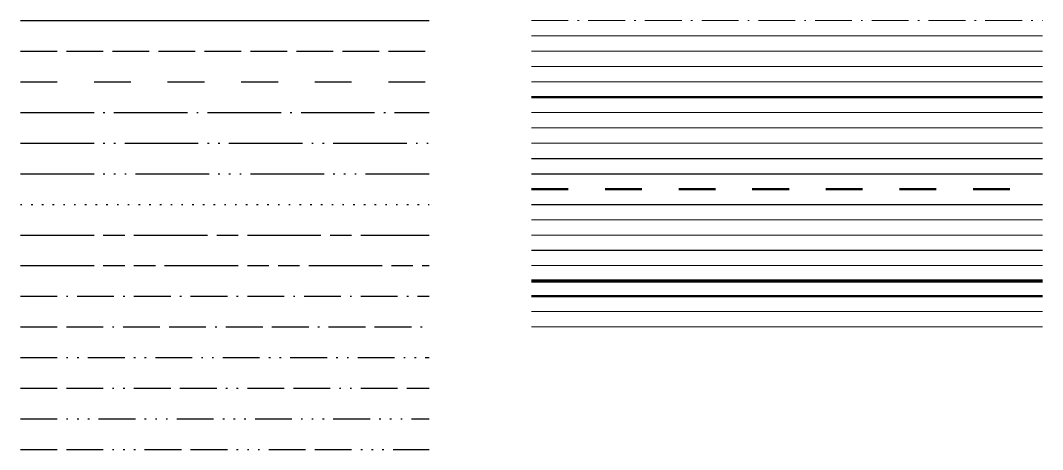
# Model space of a CAD drawing. Header units: millimetres. Extents: x 156724 to 226425, y -17820 to 17820.
# Drawn here: x 156724 to 166724, y 9102 to 13302 of the extents above; entities that cross this region are included whole.
import ezdxf

# ---------------------------------------------------------------- set-up
doc = ezdxf.new("R2010")
doc.units = ezdxf.units.MM
doc.header["$LTSCALE"] = 60
for name, pattern in [('SXF_一点二短鎖線', [16.75, 6, -1.5, 6, -1.5, 0.25, -1.5]), ('SXF_一点短鎖線', [9.25, 6, -1.5, 0.25, -1.5]), ('SXF_一点鎖線', [18.5, 12, -1.5, 3.5, -1.5]), ('SXF_一点長鎖線', [15.25, 12, -1.5, 0.25, -1.5]), ('SXF_三点二短鎖線', [20.25, 6, -1.5, 6, -1.5, 0.25, -1.5, 0.25, -1.5, 0.25, -1.5]), ('SXF_三点短鎖線', [12.75, 6, -1.5, 0.25, -1.5, 0.25, -1.5, 0.25, -1.5]), ('SXF_三点長鎖線', [18.75, 12, -1.5, 0.25, -1.5, 0.25, -1.5, 0.25, -1.5]), ('SXF_二点二短鎖線', [18.5, 6, -1.5, 6, -1.5, 0.25, -1.5, 0.25, -1.5]), ('SXF_二点短鎖線', [11, 6, -1.5, 0.25, -1.5, 0.25, -1.5]), ('SXF_二点鎖線', [23.5, 12, -1.5, 3.5, -1.5, 3.5, -1.5]), ('SXF_二点長鎖線', [17, 12, -1.5, 0.25, -1.5, 0.25, -1.5]), ('SXF_点線', [1.75, 0.25, -1.5]), ('SXF_破線', [7.5, 6, -1.5]), ('SXF_跳び破線', [12, 6, -6])]:
    doc.linetypes.add(name, pattern=pattern)
doc.layers.get('Defpoints').update_dxf_attribs({"color": 151})
for name, color, linetype, lineweight in [('D-BMK', 2, 'SXF_一点短鎖線', 13), ('D-BMK-HTXT', 7, 'Continuous', 13), ('D-BMK-TXT', 7, 'Continuous', 13), ('D-DOC', 7, 'Continuous', 13), ('D-ORD', 7, 'Continuous', 13), ('D-STR', 1, 'Continuous', 50), ('D-STR-DIM', 7, 'Continuous', 13), ('D-STR-HTXT', 7, 'Continuous', 13), ('D-STR-STR1', 2, 'Continuous', 13), ('D-STR-STR2', 6, 'Continuous', 25), ('D-STR-STR3', 4, 'Continuous', 25), ('D-STR-STR4', 1, 'SXF_跳び破線', 50), ('D-STR-STR5', 6, 'Continuous', 25), ('D-STR-STR6', 7, 'Continuous', 13), ('D-STR-STR7', 3, 'Continuous', 13), ('D-STR-STRA', 1, 'Continuous', 25), ('D-STR-TXT', 7, 'Continuous', 13), ('D-TTL', 2, 'Continuous', 140), ('D-TTL-FRAM', 2, 'Continuous', 50), ('D-TTL-LINE', 7, 'Continuous', 13), ('D-TTL-TXT', 7, 'Continuous', 13)]:
    doc.layers.add(name, color=color, linetype=linetype, lineweight=lineweight)

msp = doc.modelspace()

# ---------------------------------------------------------------- linework, layer by layer
at = {"layer": 'D-BMK'}
msp.add_line((161724.2, 13302.2), (166724.2, 13302.2), dxfattribs=at)
at = {"layer": 'D-BMK-HTXT'}
msp.add_line((161724.2, 13152.2), (166724.2, 13152.2), dxfattribs=at)
at = {"layer": 'D-BMK-TXT'}
msp.add_line((161724.2, 13002.2), (166724.2, 13002.2), dxfattribs=at)
at = {"layer": 'D-DOC'}
msp.add_line((161724.2, 12852.2), (166724.2, 12852.2), dxfattribs=at)
at = {"layer": 'D-ORD'}
msp.add_line((161724.2, 12702.2), (166724.2, 12702.2), dxfattribs=at)
at = {"layer": 'D-STR'}
msp.add_line((161724.2, 12552.2), (166724.2, 12552.2), dxfattribs=at)
at = {"layer": 'D-STR-DIM'}
msp.add_line((161724.2, 12402.2), (166724.2, 12402.2), dxfattribs=at)
at = {"layer": 'D-STR-HTXT'}
msp.add_line((161724.2, 12252.2), (166724.2, 12252.2), dxfattribs=at)
at = {"layer": 'D-STR-STR1'}
msp.add_line((161724.2, 12102.2), (166724.2, 12102.2), dxfattribs=at)
at = {"layer": 'D-STR-STR2'}
msp.add_line((161724.2, 11952.2), (166724.2, 11952.2), dxfattribs=at)
at = {"layer": 'D-STR-STR3'}
msp.add_line((161724.2, 11802.2), (166724.2, 11802.2), dxfattribs=at)
at = {"layer": 'D-STR-STR4'}
msp.add_line((161724.2, 11652.2), (166724.2, 11652.2), dxfattribs=at)
at = {"layer": 'D-STR-STR5'}
msp.add_line((161724.2, 11502.2), (166724.2, 11502.2), dxfattribs=at)
at = {"layer": 'D-STR-STR6'}
msp.add_line((161724.2, 11352.2), (166724.2, 11352.2), dxfattribs=at)
at = {"layer": 'D-STR-STR7'}
msp.add_line((161724.2, 11202.2), (166724.2, 11202.2), dxfattribs=at)
at = {"layer": 'D-STR-STRA'}
msp.add_line((161724.2, 11052.2), (166724.2, 11052.2), dxfattribs=at)
at = {"layer": 'D-STR-TXT'}
msp.add_line((161724.2, 10902.2), (166724.2, 10902.2), dxfattribs=at)
at = {"layer": 'D-TTL'}
msp.add_line((161724.2, 10752.2), (166724.2, 10752.2), dxfattribs=at)
at = {"layer": 'D-TTL-FRAM'}
msp.add_line((161724.2, 10602.2), (166724.2, 10602.2), dxfattribs=at)
at = {"layer": 'D-TTL-LINE'}
msp.add_line((161724.2, 10452.2), (166724.2, 10452.2), dxfattribs=at)
at = {"layer": 'D-TTL-TXT'}
msp.add_line((161724.2, 10302.2), (166724.2, 10302.2), dxfattribs=at)
at = {"layer": 'Defpoints', "color": 1, "linetype": 'Continuous'}
msp.add_line((156724.2, 13302.2), (160724.2, 13302.2), dxfattribs=at)
at = {"layer": 'Defpoints', "color": 2, "linetype": 'SXF_破線'}
msp.add_line((156724.2, 13002.2), (160724.2, 13002.2), dxfattribs=at)
at = {"layer": 'Defpoints', "color": 3, "linetype": 'SXF_跳び破線'}
msp.add_line((156724.2, 12702.2), (160724.2, 12702.2), dxfattribs=at)
at = {"layer": 'Defpoints', "color": 4, "linetype": 'SXF_一点長鎖線'}
msp.add_line((156724.2, 12402.2), (160724.2, 12402.2), dxfattribs=at)
at = {"layer": 'Defpoints', "color": 5, "linetype": 'SXF_二点長鎖線'}
msp.add_line((156724.2, 12102.2), (160724.2, 12102.2), dxfattribs=at)
at = {"layer": 'Defpoints', "color": 6, "linetype": 'SXF_三点長鎖線'}
msp.add_line((156724.2, 11802.2), (160724.2, 11802.2), dxfattribs=at)
at = {"layer": 'Defpoints', "color": 7, "linetype": 'SXF_点線'}
msp.add_line((156724.2, 11502.2), (160724.2, 11502.2), dxfattribs=at)
at = {"layer": 'Defpoints', "color": 222, "linetype": 'SXF_一点鎖線', "true_color": 0xc00080}
msp.add_line((156724.2, 11202.2), (160724.2, 11202.2), dxfattribs=at)
at = {"layer": 'Defpoints', "color": 23, "linetype": 'SXF_二点鎖線', "true_color": 0xc08040}
msp.add_line((156724.2, 10902.2), (160724.2, 10902.2), dxfattribs=at)
at = {"layer": 'Defpoints', "color": 30, "linetype": 'SXF_一点短鎖線'}
msp.add_line((156724.2, 10602.2), (160724.2, 10602.2), dxfattribs=at)
at = {"layer": 'Defpoints', "color": 83, "linetype": 'SXF_一点二短鎖線', "true_color": 0x80c080}
msp.add_line((156724.2, 10302.2), (160724.2, 10302.2), dxfattribs=at)
at = {"layer": 'Defpoints', "color": 150, "linetype": 'SXF_二点短鎖線'}
msp.add_line((156724.2, 10002.2), (160724.2, 10002.2), dxfattribs=at)
at = {"layer": 'Defpoints', "color": 171, "linetype": 'SXF_二点二短鎖線', "true_color": 0x8040ff}
msp.add_line((156724.2, 9702.2), (160724.2, 9702.2), dxfattribs=at)
at = {"layer": 'Defpoints', "color": 9, "linetype": 'SXF_三点短鎖線'}
msp.add_line((156724.2, 9402.2), (160724.2, 9402.2), dxfattribs=at)
at = {"layer": 'Defpoints', "color": 8, "linetype": 'SXF_三点二短鎖線'}
msp.add_line((156724.2, 9102.2), (160724.2, 9102.2), dxfattribs=at)

doc.saveas('drawing.dxf')
